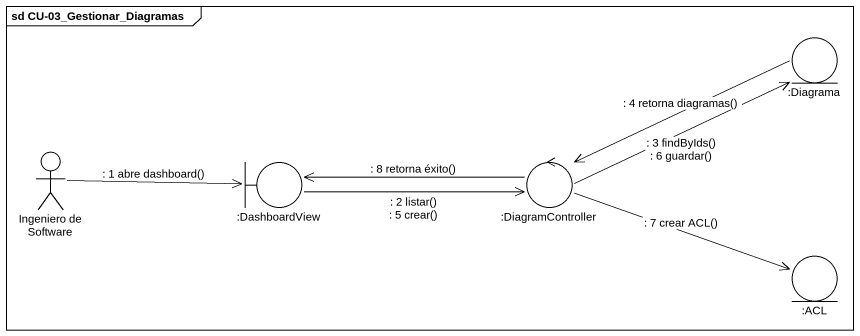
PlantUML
@startuml
mainframe sd CU-03_Gestionar_Diagramas
entity ":Diagrama" as Diagrama
actor "Ingeniero de Software" as Ingeniero_de_Software
boundary ":DashboardView" as DashboardView
control ":DiagramController" as DiagramController
entity ":ACL" as ACL
Diagrama -left-> DiagramController : : 4 retorna diagramas()
Ingeniero_de_Software -right-> DashboardView : : 1 abre dashboard()
DashboardView -right-> DiagramController : : 2 listar()\n: 5 crear()
DiagramController -right-> Diagrama : : 3 findByIds()\n: 6 guardar()
DiagramController -left-> DashboardView : : 8 retorna éxito()
DiagramController -right-> ACL : : 7 crear ACL()
@enduml
